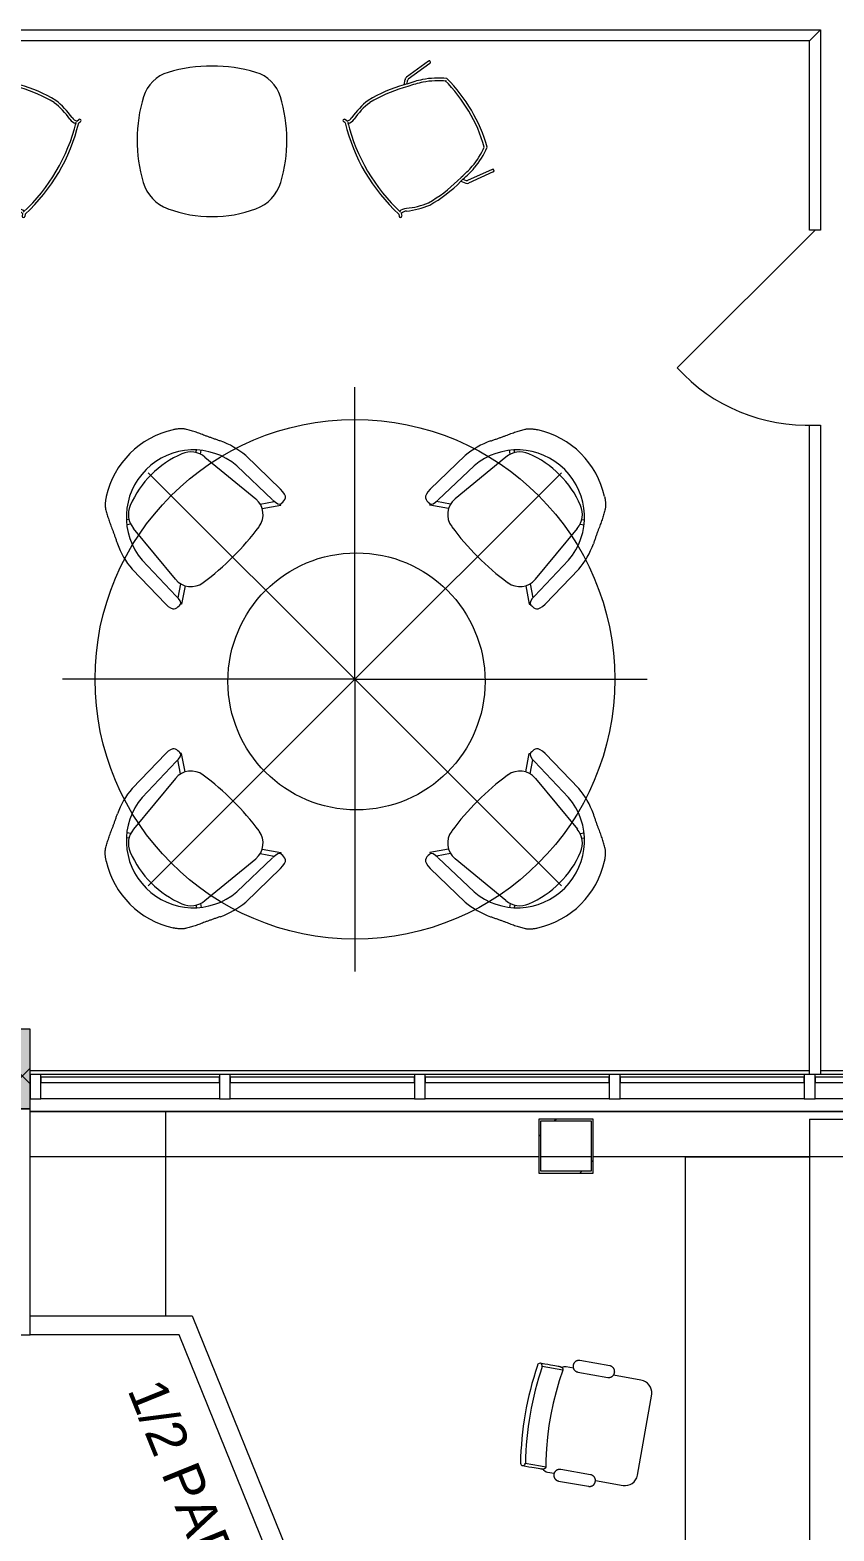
# Model space of a CAD drawing. Header units: inches. Extents: x -430 to 361, y -510 to 778.
# Drawn here: x 41.5 to 190, y 500.8 to 778.2 of the extents above; entities that cross this region are included whole.
import ezdxf

# ---------------------------------------------------------------- set-up
doc = ezdxf.new("R2010")
doc.units = ezdxf.units.IN
doc.header["$MEASUREMENT"] = 0
doc.layers.get('0').update_dxf_attribs({"color": 8})
for name, color, linetype, lineweight in [('A-DETL', 8, 'Continuous', 9), ('A-DETL-GENF', 8, 'Continuous', 9), ('A-FLOR-HRAL', 8, 'Continuous', 9), ('A-GLAZ-CURT', 8, 'Continuous', 9), ('A-GLAZ-CWMG', 8, 'Continuous', 9), ('A-WALL', 8, 'Continuous', 13), ('A-WALL-PATT', 8, 'Continuous', 13), ('G-ANNO-TEXT', 8, 'Continuous', 9), ('I-FURN', 8, 'Continuous', 13), ('I-WALL', 8, 'Continuous', 9), ('Q-CASE', 8, 'Continuous', 9), ('S-COLS', 8, 'Continuous', 9)]:
    doc.layers.add(name, color=color, linetype=linetype, lineweight=lineweight)
doc.styles.add('Arial', font='arial.ttf', dxfattribs={"height": 7.125})

# ---------------------------------------------------------------- blocks, each defined once
blk = doc.blocks.new('System Panel - Glazed-1559433-Test Fit - First Floor Plan')
at = {"layer": 'A-GLAZ-CURT'}
for p, q in [((16.5, 1.75), (-16.5, 1.75)), ((-16.5, 1.75), (-16.5, 0.75)), ((-16.5, 0.75), (16.5, 0.75)), ((16.5, 0.75), (16.5, 1.75))]:
    blk.add_line(p, q, dxfattribs=at)
blk = doc.blocks.new('System Panel - Glazed-1559434-Test Fit - First Floor Plan')
at = {"layer": 'A-GLAZ-CURT'}
for p, q in [((17, 1.75), (-17, 1.75)), ((-17, 1.75), (-17, 0.75)), ((-17, 0.75), (17, 0.75)), ((17, 0.75), (17, 1.75))]:
    blk.add_line(p, q, dxfattribs=at)
blk = doc.blocks.new('Rectangular Mullion - 2_ x 4_5_ rectangular-866088-Test Fit - First Floor Plan')
at = {"layer": 'A-GLAZ-CWMG'}
for p, q in [((76.51, 585.21), (43.51, 585.21)), ((76.51, 580.71), (43.51, 580.71))]:
    blk.add_line(p, q, dxfattribs=at)
blk = doc.blocks.new('Rectangular Mullion - 2_ x 4_5_ rectangular-866089-Test Fit - First Floor Plan')
at = {"layer": 'A-GLAZ-CWMG'}
for p, q in [((112.51, 585.21), (78.51, 585.21)), ((112.51, 580.71), (78.51, 580.71))]:
    blk.add_line(p, q, dxfattribs=at)
blk = doc.blocks.new('Rectangular Mullion - 2_ x 4_5_ rectangular-V14-Test Fit - First Floor Plan')
at = {"layer": 'A-GLAZ-CWMG'}
for p, q in [((220.51, 585.21), (187.51, 585.21)), ((220.51, 580.71), (186.51, 580.71))]:
    blk.add_line(p, q, dxfattribs=at)
blk = doc.blocks.new('Rectangular Mullion - 2_ x 4_5_ rectangular-1559436-Test Fit - First Floor Plan')
at = {"layer": 'A-GLAZ-CWMG'}
for p, q in [((0, 2.25), (-2, 2.25)), ((-2, 2.25), (-2, -2.25)), ((0, -2.25), (0, 2.25)), ((-2, -2.25), (0, -2.25))]:
    blk.add_line(p, q, dxfattribs=at)
blk = doc.blocks.new('HSS-Hollow Structural Section-Column - HSS10X10X3_8-913546-Test Fit - First Floor Plan')
at = {"layer": 'S-COLS'}
h = blk.add_hatch(dxfattribs=at)
h.set_pattern_fill('FP_22', color=256, style=0, pattern_type=2)
h.set_pattern_definition([(135, (571.956, -140.513), (-9.5035, -9.5035), []), (135, (557.556, -140.513), (-9.5035, -9.5035), [])])
h.paths.add_polyline_path([(5, 5), (-5, 5), (-5, -5), (5, -5), (5, -4.72)], flags=0)
h.paths.add_polyline_path([(4.65, 4.65), (4.65, -4.65), (-4.65, -4.65), (-4.65, 4.65), (2, 4.65)], flags=0)
for p, q in [((5, 5), (-5, 5)), ((-5, 5), (-5, -5)), ((-4.65, -4.65), (-4.65, 4.65)), ((-4.65, 4.65), (4.65, 4.65)), ((4.65, 4.65), (4.65, -4.65)), ((5, -5), (5, 5)), ((-5, -5), (5, -5)), ((4.65, -4.65), (-4.65, -4.65))]:
    blk.add_line(p, q, dxfattribs=at)
blk = doc.blocks.new('Rectangular Mullion - 2_ x 4_5_ rectangular-1559432-Test Fit - First Floor Plan')
at = {"layer": 'A-GLAZ-CWMG'}
for p, q in [((-1, 2.25), (1, 2.25)), ((-1, -2.25), (-1, 2.25)), ((1, 2.25), (1, -2.25)), ((1, -2.25), (-1, -2.25))]:
    blk.add_line(p, q, dxfattribs=at)
blk = doc.blocks.new('Hecht_PAD_AA-Arch_detached_rvt-1-Test Fit - First Floor Plan')
at = {"layer": 'A-WALL-PATT'}
h = blk.add_hatch(dxfattribs=at)
h.set_pattern_fill('FP_4', color=256, style=0, pattern_type=2)
h.set_pattern_definition([(45, (0, 0), (-8.01223, 8.01223), []), (135, (0, 0), (-8.01223, -8.01223), [])])
h.paths.add_polyline_path([(-138.49, 579.46), (-134.86, 579.46), (-134.86, 589.96), (37.89, 589.96), (37.89, 579.46), (41.51, 579.46), (41.51, 593.58), (-138.49, 593.58), (-138.49, 585.46)], flags=0)
h = blk.add_hatch(dxfattribs=at)
h.set_pattern_fill('FP_3', color=256, style=0, pattern_type=2)
h.set_pattern_definition([(0, (0, 0), (30.72, 7.68), [1.267, -21.773, 1.267, -21.773, -122.88]), (0, (0, 0), (30.72, 7.68), [-46.08, 1.267, -44.813, 1.267, -21.773, -53.76]), (0, (0, 0), (30.72, 7.68), [-115.2, 1.267, -14.093, 1.267, -37.133]), (120, (11.52, 3.84), (-22.01108, 22.7643), [1.267, -21.773, 1.267, -21.773, -122.88]), (120, (11.52, 3.84), (-22.01108, 22.7643), [-46.08, 1.267, -44.813, 1.267, -21.773, -53.76]), (120, (11.52, 3.84), (-22.01108, 22.7643), [-115.2, 1.267, -14.093, 1.267, -37.133]), (240, (15.36, 19.2), (-8.70892, -30.4443), [1.267, -21.773, 1.267, -21.773, -122.88]), (240, (15.36, 19.2), (-8.70892, -30.4443), [-46.08, 1.267, -44.813, 1.267, -21.773, -53.76]), (240, (15.36, 19.2), (-8.70892, -30.4443), [-115.2, 1.267, -14.093, 1.267, -37.133])])
h.paths.add_polyline_path([(37.89, 578.83), (41.51, 578.83), (41.51, 579.46), (-138.49, 579.46), (-138.49, 578.83), (36.64, 578.83)], flags=0)
at = {"layer": 'A-WALL'}
for p, q in [((41.51, 585.96), (185.51, 585.96)), ((41.51, 585.21), (41.51, 585.96)), ((187.51, 585.96), (317.89, 585.96)), ((41.51, 578.33), (41.51, 580.71)), ((66.61, 578.33), (41.51, 578.33)), ((41.51, 578.33), (66.61, 578.33)), ((317.89, 578.33), (66.61, 578.33)), ((66.61, 578.33), (317.89, 578.33)), ((66.61, 569.96), (41.51, 569.96)), ((135.51, 569.96), (66.61, 569.96)), ((145.16, 569.96), (135.86, 569.96)), ((306.51, 569.96), (145.51, 569.96))]:
    blk.add_line(p, q, dxfattribs=at)
for name, p, rotation in [('Rectangular Mullion - 2_ x 4_5_ rectangular-1559436-Test Fit - First Floor Plan', (41.51, 582.96), 180), ('HSS-Hollow Structural Section-Column - HSS10X10X3_8-913546-Test Fit - First Floor Plan', (140.51, 571.96), 270.0000000000001)]:
    blk.add_blockref(name, p, dxfattribs=dict(rotation=rotation))
for name, p in [('Rectangular Mullion - 2_ x 4_5_ rectangular-866088-Test Fit - First Floor Plan', (0, 0)), ('System Panel - Glazed-1559433-Test Fit - First Floor Plan', (60.01, 582.96)), ('Rectangular Mullion - 2_ x 4_5_ rectangular-866089-Test Fit - First Floor Plan', (0, 0)), ('System Panel - Glazed-1559434-Test Fit - First Floor Plan', (95.51, 582.96)), ('Rectangular Mullion - 2_ x 4_5_ rectangular-866089-Test Fit - First Floor Plan', (36, 0)), ('System Panel - Glazed-1559434-Test Fit - First Floor Plan', (131.51, 582.96)), ('Rectangular Mullion - 2_ x 4_5_ rectangular-866089-Test Fit - First Floor Plan', (72, 0)), ('System Panel - Glazed-1559434-Test Fit - First Floor Plan', (167.51, 582.96)), ('Rectangular Mullion - 2_ x 4_5_ rectangular-V14-Test Fit - First Floor Plan', (0, 0)), ('System Panel - Glazed-1559434-Test Fit - First Floor Plan', (203.51, 582.96))]:
    blk.add_blockref(name, p)
at = {"extrusion": (0, 0, -1), "rotation": 180}
for p in [(-77.51, 582.96), (-113.51, 582.96), (-149.51, 582.96), (-185.51, 582.96)]:
    blk.add_blockref('Rectangular Mullion - 2_ x 4_5_ rectangular-1559432-Test Fit - First Floor Plan', p, dxfattribs=at)
blk = doc.blocks.new('Seating - Desk - Task - Steelcase - Think - EX-C1-2109714-Test Fit - First Floor Plan')
at = {"layer": 'I-FURN'}
for p, q in [((-8.93, 8.24), (-8.93, 5.4)), ((9.24, 4.39), (9.24, 8.25)), ((-9.83, 3.91), (-9.83, 2.66)), ((-8.93, 5.38), (-8.93, 4.37)), ((9.91, 2.54), (9.91, 3.91)), ((-11.1, 1.6), (-11.1, -4.01)), ((-8.94, -4.01), (-8.94, 1.6)), ((9.34, 1.6), (9.34, -4.01)), ((11.51, -4.01), (11.51, 1.6)), ((-9.83, -5.07), (-9.83, -10.25)), ((9.91, -10.14), (9.91, -4.96)), ((-7.53, -12.55), (7.72, -12.55))]:
    blk.add_line(p, q, dxfattribs=at)
at = {"layer": 'I-FURN', "flags": 128}
for points in [[(-9.44, 8.69), (-9.44, 8.06), (-9.44, 7.48), (-9.44, 6.95), (-9.44, 6.49), (-9.44, 6.08), (-9.44, 5.73), (-9.44, 5.44), (-9.44, 5.21), (-9.44, 5.04), (-9.44, 4.93), (-9.44, 4.88), (-9.44, 4.88)], [(9.75, 4.9), (9.75, 4.93), (9.75, 5.02), (9.75, 5.17), (9.75, 5.38), (9.75, 5.65), (9.75, 5.98), (9.75, 6.37), (9.75, 6.82), (9.75, 7.33), (9.75, 7.89), (9.75, 8.51), (9.75, 8.71)], [(-9.44, 4.88), (-9.44, 4.91), (-9.44, 5), (-9.44, 5.08)], [(-8.93, 4.37), (-8.95, 4.37), (-8.97, 4.37), (-8.99, 4.38), (-9.01, 4.38), (-9.03, 4.38), (-9.05, 4.39), (-9.07, 4.39), (-9.09, 4.4), (-9.11, 4.4), (-9.13, 4.41), (-9.15, 4.42), (-9.16, 4.43), (-9.18, 4.44), (-9.2, 4.45), (-9.22, 4.46), (-9.23, 4.47), (-9.25, 4.48), (-9.26, 4.5), (-9.28, 4.51), (-9.29, 4.53), (-9.31, 4.54), (-9.32, 4.56), (-9.33, 4.57), (-9.35, 4.59), (-9.36, 4.6), (-9.37, 4.62), (-9.38, 4.64), (-9.39, 4.66), (-9.4, 4.68), (-9.4, 4.69), (-9.41, 4.71), (-9.42, 4.73), (-9.42, 4.75), (-9.43, 4.77), (-9.43, 4.79), (-9.43, 4.81), (-9.44, 4.83), (-9.44, 4.85), (-9.44, 4.87), (-9.44, 4.88)], [(9.24, 4.39), (7.14, 4.71), (5.03, 4.94), (2.91, 5.09), (0.79, 5.16), (-1.33, 5.14), (-3.45, 5.04), (-5.57, 4.85), (-7.68, 4.58), (-8.93, 4.37)], [(9.75, 4.9), (9.75, 4.88), (9.75, 4.86), (9.74, 4.84), (9.74, 4.82), (9.74, 4.8), (9.73, 4.78), (9.73, 4.76), (9.72, 4.74), (9.72, 4.72), (9.71, 4.7), (9.7, 4.68), (9.69, 4.66), (9.68, 4.64), (9.67, 4.63), (9.66, 4.61), (9.65, 4.59), (9.63, 4.58), (9.62, 4.56), (9.61, 4.55), (9.59, 4.53), (9.58, 4.52), (9.56, 4.5), (9.55, 4.49), (9.53, 4.48), (9.51, 4.47), (9.5, 4.46), (9.48, 4.45), (9.46, 4.44), (9.44, 4.43), (9.42, 4.42), (9.41, 4.42), (9.39, 4.41), (9.37, 4.4), (9.35, 4.4), (9.33, 4.4), (9.31, 4.39), (9.29, 4.39), (9.27, 4.39), (9.25, 4.39), (9.24, 4.39)], [(9.75, 5.1), (9.75, 4.97), (9.75, 4.91), (9.75, 4.9)], [(-8.94, 1.6), (-8.94, 1.64), (-8.94, 1.68), (-8.94, 1.73), (-8.95, 1.77), (-8.96, 1.81), (-8.97, 1.86), (-8.98, 1.9), (-8.99, 1.94), (-9.01, 1.98), (-9.02, 2.02), (-9.04, 2.06), (-9.06, 2.1), (-9.08, 2.14), (-9.1, 2.17), (-9.12, 2.21), (-9.15, 2.24), (-9.18, 2.28), (-9.2, 2.31), (-9.23, 2.34), (-9.26, 2.37), (-9.3, 2.4), (-9.33, 2.43), (-9.36, 2.46), (-9.4, 2.48), (-9.43, 2.51), (-9.47, 2.53), (-9.51, 2.55), (-9.55, 2.57), (-9.59, 2.59), (-9.63, 2.61), (-9.67, 2.62), (-9.71, 2.64), (-9.75, 2.65), (-9.79, 2.66), (-9.83, 2.66), (-9.88, 2.67), (-9.92, 2.68), (-9.96, 2.68), (-10.01, 2.68), (-10.05, 2.68), (-10.09, 2.68), (-10.14, 2.67), (-10.18, 2.67), (-10.22, 2.66), (-10.26, 2.65), (-10.31, 2.64), (-10.35, 2.63), (-10.39, 2.62), (-10.43, 2.6), (-10.47, 2.58), (-10.51, 2.56), (-10.55, 2.54), (-10.58, 2.52), (-10.62, 2.5), (-10.65, 2.47), (-10.69, 2.45), (-10.72, 2.42), (-10.75, 2.39), (-10.79, 2.36), (-10.82, 2.33), (-10.84, 2.3), (-10.87, 2.26), (-10.9, 2.23), (-10.92, 2.19), (-10.95, 2.16), (-10.97, 2.12), (-10.99, 2.08), (-11.01, 2.04), (-11.02, 2), (-11.04, 1.96), (-11.05, 1.92), (-11.06, 1.88), (-11.07, 1.84), (-11.08, 1.79), (-11.09, 1.75), (-11.09, 1.71), (-11.1, 1.66), (-11.1, 1.62), (-11.1, 1.6)], [(11.51, 1.6), (11.51, 1.64), (11.51, 1.69), (11.5, 1.73), (11.5, 1.77), (11.49, 1.81), (11.48, 1.86), (11.47, 1.9), (11.46, 1.94), (11.44, 1.98), (11.43, 2.02), (11.41, 2.06), (11.39, 2.1), (11.37, 2.14), (11.35, 2.17), (11.32, 2.21), (11.3, 2.25), (11.27, 2.28), (11.24, 2.31), (11.21, 2.35), (11.18, 2.38), (11.15, 2.41), (11.12, 2.43), (11.08, 2.46), (11.05, 2.49), (11.01, 2.51), (10.98, 2.53), (10.94, 2.55), (10.9, 2.57), (10.86, 2.59), (10.82, 2.61), (10.78, 2.62), (10.74, 2.64), (10.7, 2.65), (10.65, 2.66), (10.61, 2.67), (10.57, 2.67), (10.53, 2.68), (10.48, 2.68), (10.44, 2.68), (10.4, 2.68), (10.35, 2.68), (10.31, 2.68), (10.27, 2.67), (10.22, 2.66), (10.18, 2.65), (10.14, 2.64), (10.1, 2.63), (10.06, 2.62), (10.02, 2.6), (9.98, 2.58), (9.94, 2.57), (9.9, 2.54), (9.86, 2.52), (9.83, 2.5), (9.79, 2.47), (9.76, 2.45), (9.72, 2.42), (9.69, 2.39), (9.66, 2.36), (9.63, 2.33), (9.6, 2.3), (9.57, 2.26), (9.55, 2.23), (9.52, 2.19), (9.5, 2.16), (9.48, 2.12), (9.46, 2.08), (9.44, 2.04), (9.42, 2), (9.41, 1.96), (9.39, 1.92), (9.38, 1.88), (9.37, 1.84), (9.36, 1.79), (9.35, 1.75), (9.35, 1.71), (9.35, 1.67), (9.34, 1.62), (9.34, 1.6)], [(-11.1, -4.01), (-11.1, -4.05), (-11.1, -4.1), (-11.09, -4.14), (-11.09, -4.18), (-11.08, -4.22), (-11.07, -4.27), (-11.06, -4.31), (-11.05, -4.35), (-11.03, -4.39), (-11.01, -4.43), (-11, -4.47), (-10.98, -4.51), (-10.96, -4.55), (-10.93, -4.58), (-10.91, -4.62), (-10.89, -4.66), (-10.86, -4.69), (-10.83, -4.72), (-10.8, -4.76), (-10.77, -4.79), (-10.74, -4.82), (-10.71, -4.84), (-10.67, -4.87), (-10.64, -4.9), (-10.6, -4.92), (-10.57, -4.94), (-10.53, -4.96), (-10.49, -4.98), (-10.45, -5), (-10.41, -5.02), (-10.37, -5.03), (-10.33, -5.05), (-10.29, -5.06), (-10.24, -5.07), (-10.2, -5.08), (-10.16, -5.08), (-10.12, -5.09), (-10.07, -5.09), (-10.03, -5.09), (-9.99, -5.09), (-9.94, -5.09), (-9.9, -5.09), (-9.86, -5.08), (-9.81, -5.07), (-9.77, -5.06), (-9.73, -5.05), (-9.69, -5.04), (-9.65, -5.03), (-9.61, -5.01), (-9.57, -4.99), (-9.53, -4.98), (-9.49, -4.95), (-9.45, -4.93), (-9.42, -4.91), (-9.38, -4.88), (-9.35, -4.86), (-9.31, -4.83), (-9.28, -4.8), (-9.25, -4.77), (-9.22, -4.74), (-9.19, -4.71), (-9.16, -4.67), (-9.14, -4.64), (-9.11, -4.6), (-9.09, -4.57), (-9.07, -4.53), (-9.05, -4.49), (-9.03, -4.45), (-9.01, -4.41), (-9, -4.37), (-8.98, -4.33), (-8.97, -4.29), (-8.96, -4.25), (-8.95, -4.21), (-8.95, -4.16), (-8.94, -4.12), (-8.94, -4.08), (-8.94, -4.03), (-8.94, -4.01)], [(9.34, -4.01), (9.34, -4.05), (9.35, -4.1), (9.35, -4.14), (9.36, -4.18), (9.37, -4.23), (9.37, -4.27), (9.39, -4.31), (9.4, -4.35), (9.41, -4.39), (9.43, -4.43), (9.45, -4.47), (9.47, -4.51), (9.49, -4.55), (9.51, -4.59), (9.53, -4.62), (9.56, -4.66), (9.58, -4.69), (9.61, -4.72), (9.64, -4.76), (9.67, -4.79), (9.7, -4.82), (9.74, -4.85), (9.77, -4.87), (9.81, -4.9), (9.84, -4.92), (9.88, -4.94), (9.92, -4.97), (9.96, -4.99), (9.99, -5), (10.03, -5.02), (10.08, -5.04), (10.12, -5.05), (10.16, -5.06), (10.2, -5.07), (10.24, -5.08), (10.29, -5.08), (10.33, -5.09), (10.37, -5.09), (10.42, -5.09), (10.46, -5.09), (10.5, -5.09), (10.55, -5.09), (10.59, -5.08), (10.63, -5.07), (10.67, -5.07), (10.72, -5.05), (10.76, -5.04), (10.8, -5.03), (10.84, -5.01), (10.88, -5), (10.92, -4.98), (10.96, -4.96), (10.99, -4.93), (11.03, -4.91), (11.07, -4.89), (11.1, -4.86), (11.13, -4.83), (11.17, -4.8), (11.2, -4.77), (11.23, -4.74), (11.26, -4.71), (11.28, -4.68), (11.31, -4.64), (11.33, -4.61), (11.36, -4.57), (11.38, -4.53), (11.4, -4.49), (11.42, -4.45), (11.43, -4.41), (11.45, -4.37), (11.46, -4.33), (11.47, -4.29), (11.49, -4.25), (11.49, -4.21), (11.5, -4.16), (11.51, -4.12), (11.51, -4.08), (11.51, -4.03), (11.51, -4.01)]]:
    blk.add_lwpolyline(points, dxfattribs=at)
at = {"layer": 'I-FURN'}
for centre, radius, start, end in [((-8.51, 3.91), 1.32, 132.1873, 180), ((8.59, 3.91), 1.32, 360, 35.7227), ((-7.53, -10.25), 2.3, 180, 270), ((7.49, -10.14), 2.42, 275.3193, 360)]:
    blk.add_arc(centre, radius, start, end, dxfattribs=at)
for centre, major_axis, ratio, start_param, end_param in [((-8.93, 8.69), (0.507, 0), 0.899459, 1.913366, 4.712389), ((0.2, -38.81), (54.09, 0), 0.899459, 1.402966, 1.74368), ((0.2, -38.81), (53.09, 0), 0.899459, 1.399774, 1.74371), ((9.24, 8.71), (-0.507, 0), 0.899459, 1.570796, 4.712389), ((-8.93, 5.08), (0.507, 0), 0.99468, 2.996027, 3.185649), ((9.24, 5.1), (0.507, 0), 0.99468, 6.021386, 6.283185)]:
    blk.add_ellipse(centre, major_axis=major_axis, ratio=ratio, start_param=start_param, end_param=end_param, dxfattribs=at)
blk = doc.blocks.new('Steelcase Coalesse - Emu Lyze - Table - Medium-2486027-Test Fit - First Floor Plan')
at = {"layer": 'I-FURN'}
for centre, radius, start, end in [((0, -28.67), 28.67, 73.598, 106.402), ((-6.2, -7.62), 6.73, 106.402, 163.1402), ((6.2, -7.62), 6.73, 16.8598, 73.598), ((13.82, -13.69), 27.65, 163.1402, 196.4081), ((-13.82, -13.69), 27.65, 343.5919, 16.8598), ((-5.55, -19.39), 7.45, 196.4081, 249.8124), ((5.55, -19.39), 7.45, 290.1876, 343.5919), ((0, -4.29), 23.54, 249.8124, 290.1876)]:
    blk.add_arc(centre, radius, start, end, dxfattribs=at)
blk = doc.blocks.new('Railing - Railing-2618408-Test Fit - First Floor Plan')
at = {"layer": 'A-FLOR-HRAL'}
for p, q in [((185.51, 705.21), (187.51, 705.21)), ((185.51, 585.21), (185.51, 705.21)), ((187.51, 705.21), (187.51, 585.21)), ((187.51, 585.21), (186.51, 585.21))]:
    blk.add_line(p, q, dxfattribs=at)
blk = doc.blocks.new('Railing - Railing-2618490-Test Fit - First Floor Plan')
at = {"layer": 'A-FLOR-HRAL'}
for p, q in [((-320.49, 778.21), (187.51, 778.21)), ((185.51, 776.21), (187.51, 778.21)), ((187.51, 778.21), (187.51, 741.21)), ((185.51, 776.21), (-318.49, 776.21)), ((185.51, 741.21), (185.51, 776.21)), ((187.51, 741.21), (185.51, 741.21))]:
    blk.add_line(p, q, dxfattribs=at)
blk = doc.blocks.new('Steelcase Coalesse - Emu Lyze - Lounge Chair - Lounge Chair-2489004-Test Fit - First Floor Plan')
at = {"layer": 'I-FURN'}
for p, q in [((-14.84, 2.21), (-15, 11.18)), ((-12.97, 13.26), (-13.11, 13.11)), ((-10.08, 11.31), (-12.97, 13.26)), ((-10.41, 10.45), (-12.6, 11.93)), ((-12.36, 2.37), (-12.59, 11.51)), ((10.08, 11.31), (12.97, 13.26)), ((10.41, 10.45), (12.6, 11.93)), ((12.59, 11.51), (12.36, 2.37)), ((12.97, 13.26), (13.11, 13.11)), ((13.11, 13.11), (13.28, 13.11)), ((15, 11.18), (14.84, 2.21)), ((-10.5, 9.18), (-9.33, -2.93)), ((9.33, -2.93), (10.5, 9.18)), ((-9.13, -3.83), (-9.74, -4.27)), ((-8.75, -4.67), (-9.15, -4.96)), ((8.74, -4.68), (9.15, -4.93)), ((9.13, -3.84), (9.74, -4.28))]:
    blk.add_line(p, q, dxfattribs=at)
for centre, radius, start, end in [((-13.57, 11.03), 2.11, 88.0943, 116.885), ((-13.42, 11.17), 1.97, 79.4033, 92.3789), ((-6.77, 9.54), 3.75, 98.299, 185.5391), ((0, -36.85), 50.63, 81.701, 98.299), ((6.77, 9.54), 3.75, 354.4609, 81.701), ((-5.25, -2.53), 4.1, 185.5391, 248.4592), ((5.25, -2.53), 4.1, 291.5408, 354.4609), ((0, 10.76), 18.39, 248.4592, 291.5408), ((0, 3.12), 16.3, 237.6082, 302.3918)]:
    blk.add_arc(centre, radius, start, end, dxfattribs=at)
for centre, major_axis, ratio, start_param, end_param in [((-14.43, 11.15), (0, 1.78), 0.325568, 0.163588, 1.554784), ((-13.1, 11.53), (0, 1.58), 0.325568, 4.698886, 6.258471), ((13.1, 11.53), (0, 1.58), 0.325568, 6.253135, 7.822008), ((13.58, -5.26), (0, 18.4), 0.325568, 6.126206, 6.333228), ((14.43, 11.15), (0, 1.78), 0.325568, 4.728401, 6.126206), ((0.04, 3.39), (14.93, 0), 0.99863, 3.221068, 3.586455), ((0, 3.39), (12.4, 0), 0.997451, 3.2237, 6.201078), ((-0.04, 3.39), (14.93, 0), 0.99863, 5.838323, 6.20371)]:
    blk.add_ellipse(centre, major_axis=major_axis, ratio=ratio, start_param=start_param, end_param=end_param, dxfattribs=at)
for points in [[(-12.14, -5.74), (-12.21, -5.58), (-12.36, -5.24), (-12.61, -4.71), (-12.88, -4.16), (-13.16, -3.59), (-13.34, -3.21), (-13.44, -3.02)], [(13.44, -3.02), (13.34, -3.21), (13.16, -3.59), (12.88, -4.16), (12.61, -4.71), (12.36, -5.24), (12.21, -5.58), (12.14, -5.74)], [(-10.43, -9.1), (-10.58, -8.85), (-10.88, -8.33), (-11.32, -7.51), (-11.74, -6.65), (-12.01, -6.05), (-12.14, -5.74)], [(12.14, -5.74), (12.01, -6.05), (11.74, -6.65), (11.32, -7.51), (10.88, -8.33), (10.58, -8.85), (10.43, -9.1)]]:
    blk.add_open_spline(points, degree=3, dxfattribs=at)
for points, knots in [([(-8.73, -10.64), (-8.91, -10.54), (-9.16, -10.36), (-9.45, -10.14), (-9.6, -10.01), (-9.7, -9.93), (-9.77, -9.87), (-9.84, -9.8), (-9.93, -9.71), (-10.03, -9.61), (-10.13, -9.51), (-10.21, -9.4), (-10.32, -9.27), (-10.39, -9.17), (-10.43, -9.1)], [0, 0, 0, 0, 0.25, 0.375, 0.4375, 0.5, 0.53125, 0.5625, 0.625, 0.6875, 0.75, 0.8125, 0.875, 1, 1, 1, 1]), ([(10.43, -9.1), (10.39, -9.17), (10.32, -9.27), (10.21, -9.4), (10.13, -9.51), (10.03, -9.61), (9.93, -9.71), (9.82, -9.82), (9.71, -9.92), (9.6, -10.01), (9.45, -10.14), (9.16, -10.36), (8.91, -10.54), (8.73, -10.64)], [0, 0, 0, 0, 0.125, 0.1875, 0.25, 0.3125, 0.375, 0.4375, 0.5, 0.5625, 0.625, 0.75, 1, 1, 1, 1])]:
    blk.add_open_spline(points, degree=3, knots=knots, dxfattribs=at)
blk = doc.blocks.new('Steelcase Coalesse - Emu Lyze - Lounge Chair - Lounge Chair-2487484-Test Fit - First Floor Plan')
at = {"layer": 'I-FURN'}
for p, q in [((-10.5, -9.18), (-9.33, 2.93)), ((-9.13, 3.83), (-9.74, 4.27)), ((-8.75, 4.67), (-9.15, 4.96)), ((8.74, 4.68), (9.15, 4.93)), ((9.13, 3.84), (9.74, 4.28)), ((9.33, 2.93), (10.5, -9.18)), ((-14.84, -2.21), (-15, -11.18)), ((-12.36, -2.37), (-12.59, -11.51)), ((12.59, -11.51), (12.36, -2.37)), ((15, -11.18), (14.84, -2.21)), ((-10.41, -10.45), (-12.6, -11.93)), ((10.41, -10.45), (12.6, -11.93)), ((-12.97, -13.26), (-13.11, -13.11)), ((-10.08, -11.31), (-12.97, -13.26)), ((10.08, -11.31), (12.97, -13.26)), ((12.97, -13.26), (13.11, -13.11)), ((13.11, -13.11), (13.28, -13.11))]:
    blk.add_line(p, q, dxfattribs=at)
for centre, radius, start, end in [((0, -3.12), 16.3, 57.6082, 122.3918), ((-5.25, 2.53), 4.1, 111.5408, 174.4609), ((0, -10.76), 18.39, 68.4592, 111.5408), ((5.25, 2.53), 4.1, 5.5391, 68.4592), ((-6.77, -9.54), 3.75, 174.4609, 261.701), ((6.77, -9.54), 3.75, 278.299, 5.5391), ((-13.57, -11.03), 2.11, 243.115, 271.9057), ((-13.42, -11.17), 1.97, 267.6211, 280.5967), ((0, 36.85), 50.63, 261.701, 278.299)]:
    blk.add_arc(centre, radius, start, end, dxfattribs=at)
for centre, major_axis, ratio, start_param, end_param in [((0, -3.39), (12.4, 0), 0.997451, 0.082108, 3.059485), ((0.04, -3.39), (14.93, 0), 0.99863, 2.696731, 3.062117), ((-0.04, -3.39), (14.93, 0), 0.99863, 0.079475, 0.444862), ((-14.43, -11.15), (0, 1.78), 0.325568, 1.586809, 2.978005), ((-13.1, -11.53), (0, 1.58), 0.325568, 3.166307, 4.725892), ((13.1, -11.53), (0, 1.58), 0.325568, 1.60277, 3.171642), ((13.58, 5.26), (0, 18.4), 0.325568, 3.09155, 3.298572), ((14.43, -11.15), (0, 1.78), 0.325568, 3.298572, 4.696377)]:
    blk.add_ellipse(centre, major_axis=major_axis, ratio=ratio, start_param=start_param, end_param=end_param, dxfattribs=at)
for points in [[(-10.43, 9.1), (-10.58, 8.85), (-10.88, 8.33), (-11.32, 7.51), (-11.74, 6.65), (-12.01, 6.05), (-12.14, 5.74)], [(12.14, 5.74), (12.01, 6.05), (11.74, 6.65), (11.32, 7.51), (10.88, 8.33), (10.58, 8.85), (10.43, 9.1)], [(-12.14, 5.74), (-12.21, 5.58), (-12.36, 5.24), (-12.61, 4.71), (-12.88, 4.16), (-13.16, 3.59), (-13.34, 3.21), (-13.44, 3.02)], [(13.44, 3.02), (13.34, 3.21), (13.16, 3.59), (12.88, 4.16), (12.61, 4.71), (12.36, 5.24), (12.21, 5.58), (12.14, 5.74)]]:
    blk.add_open_spline(points, degree=3, dxfattribs=at)
for points, knots in [([(-8.73, 10.64), (-8.91, 10.54), (-9.16, 10.36), (-9.45, 10.14), (-9.6, 10.01), (-9.7, 9.93), (-9.77, 9.87), (-9.84, 9.8), (-9.93, 9.71), (-10.03, 9.61), (-10.13, 9.51), (-10.21, 9.4), (-10.32, 9.27), (-10.39, 9.17), (-10.43, 9.1)], [0, 0, 0, 0, 0.25, 0.375, 0.4375, 0.5, 0.53125, 0.5625, 0.625, 0.6875, 0.75, 0.8125, 0.875, 1, 1, 1, 1]), ([(10.43, 9.1), (10.39, 9.17), (10.32, 9.27), (10.21, 9.4), (10.13, 9.51), (10.03, 9.61), (9.93, 9.71), (9.82, 9.82), (9.71, 9.92), (9.6, 10.01), (9.45, 10.14), (9.16, 10.36), (8.91, 10.54), (8.73, 10.64)], [0, 0, 0, 0, 0.125, 0.1875, 0.25, 0.3125, 0.375, 0.4375, 0.5, 0.5625, 0.625, 0.75, 1, 1, 1, 1])]:
    blk.add_open_spline(points, degree=3, knots=knots, dxfattribs=at)
blk = doc.blocks.new('Steelcase Coalesse - Emu Heaven - Table - Glass Top - 51Dia-2619009-Test Fit - First Floor Plan')
at = {"layer": 'I-FURN'}
blk.add_circle((23.8, 15.68), 23.75, dxfattribs=at)
blk = doc.blocks.new('Steelcase Coalesse - Emu Heaven - Seating - Chair - Chair-2492027-Test Fit - First Floor Plan')
at = {"layer": 'I-FURN'}
for p, q in [((2.28, 15.9), (2.81, 10.9)), ((2.78, 15.95), (3.3, 11)), ((25.49, 15.95), (24.97, 11)), ((25.98, 15.9), (25.46, 10.9)), ((3.8, 9.85), (3.05, 10.46)), ((3.93, 10.37), (3.42, 10.79)), ((3.93, 10.37), (3.8, 9.85)), ((4.41, 10.25), (4.19, 9.39)), ((23.85, 10.27), (24.07, 9.39)), ((24.34, 10.37), (24.85, 10.79)), ((24.34, 10.37), (24.47, 9.85)), ((24.47, 9.85), (25.22, 10.46)), ((4.24, -2.65), (3.79, -2.83)), ((24.03, -2.65), (24.48, -2.83)), ((4.36, -3.12), (3.97, -3.28)), ((23.91, -3.12), (24.29, -3.28))]:
    blk.add_line(p, q, dxfattribs=at)
for centre, radius, start, end in [((19.19, 8.07), 15.42, 143.6082, 160.3918), ((19.19, 8.07), 14.92, 144.2852, 160.3918), ((14.13, -10.84), 29.01, 75.3096, 104.6904), ((14.13, -10.84), 28.51, 75.3096, 104.3334), ((9.08, 8.07), 14.92, 19.6082, 36.3918), ((9.08, 8.07), 15.42, 19.6082, 36.3918), ((2.53, 15.93), 0.25, 6, 186), ((25.74, 15.93), 0.25, 354, 174), ((19.89, 7.82), 16.16, 160.3918, 170.9163), ((19.89, 7.82), 15.66, 160.3918, 170.9163), ((8.37, 7.82), 15.66, 9.0018, 19.6082), ((8.37, 7.82), 16.16, 9.0837, 19.6082), ((3.47, 10.97), 0.663, 186, 231), ((28.86, 3.12), 25.95, 164.9692, 181.0308), ((3.62, 11.04), 0.324, 186, 231), ((28.86, 3.12), 25.45, 165.748, 180.9733), ((-0.59, 3.12), 25.45, 359.0267, 14.252), ((-0.59, 3.12), 25.95, 358.9692, 15.0308), ((24.64, 11.04), 0.324, 309, 354), ((24.8, 10.97), 0.663, 309, 354), ((16.61, 4.3), 13.79, 186.848, 205.183), ((16.61, 4.3), 13.29, 186.957, 205.183), ((11.65, 4.3), 13.29, 334.817, 353.043), ((11.65, 4.3), 13.79, 334.817, 353.152), ((2.66, -2.26), 1.62, 346.2221, 25.183), ((14.14, 29.25), 33.31, 253.1869, 286.7885), ((2.66, -2.26), 2.12, 346.2221, 25.183), ((25.6, -2.26), 2.12, 154.817, 193.7779), ((25.6, -2.26), 1.62, 154.817, 193.7779), ((3.88, -3.06), 0.242, 112.7886, 292.7886), ((14.14, 29.25), 33.81, 253.1869, 286.7885), ((24.38, -3.06), 0.242, 247.2114, 67.2114)]:
    blk.add_arc(centre, radius, start, end, dxfattribs=at)
blk = doc.blocks.new('Steelcase Coalesse - Emu Heaven - Seating - Chair - Chair-2494772-Test Fit - First Floor Plan')
at = {"layer": 'I-FURN'}
for p, q in [((4.24, 2.65), (3.79, 2.83)), ((4.36, 3.12), (3.97, 3.28)), ((23.91, 3.12), (24.29, 3.28)), ((24.03, 2.65), (24.48, 2.83)), ((2.28, -15.9), (2.81, -10.9)), ((2.78, -15.95), (3.3, -11)), ((3.8, -9.85), (3.05, -10.46)), ((3.93, -10.37), (3.42, -10.79)), ((3.93, -10.37), (3.8, -9.85)), ((4.41, -10.25), (4.19, -9.39)), ((23.85, -10.27), (24.07, -9.39)), ((24.34, -10.37), (24.47, -9.85)), ((24.34, -10.37), (24.85, -10.79)), ((24.47, -9.85), (25.22, -10.46)), ((25.49, -15.95), (24.97, -11)), ((25.98, -15.9), (25.46, -10.9))]:
    blk.add_line(p, q, dxfattribs=at)
for centre, radius, start, end in [((3.88, 3.06), 0.242, 67.2114, 247.2114), ((14.14, -29.25), 33.81, 73.2115, 106.8131), ((14.14, -29.25), 33.31, 73.2115, 106.8131), ((24.38, 3.06), 0.242, 292.7886, 112.7886), ((16.61, -4.3), 13.79, 154.817, 173.152), ((16.61, -4.3), 13.29, 154.817, 173.043), ((2.66, 2.26), 1.62, 334.817, 13.7779), ((2.66, 2.26), 2.12, 334.817, 13.7779), ((25.6, 2.26), 2.12, 166.2221, 205.183), ((11.65, -4.3), 13.29, 6.957, 25.183), ((25.6, 2.26), 1.62, 166.2221, 205.183), ((11.65, -4.3), 13.79, 6.848, 25.183), ((28.86, -3.12), 25.95, 178.9692, 195.0308), ((28.86, -3.12), 25.45, 179.0267, 194.252), ((-0.59, -3.12), 25.45, 345.748, 0.9733), ((-0.59, -3.12), 25.95, 344.9692, 1.0308), ((3.47, -10.97), 0.663, 129, 174), ((3.62, -11.04), 0.324, 129, 174), ((19.89, -7.82), 16.16, 189.0837, 199.6082), ((19.89, -7.82), 15.66, 189.0837, 199.6082), ((8.37, -7.82), 15.66, 340.3918, 350.9982), ((8.37, -7.82), 16.16, 340.3918, 350.9163), ((24.64, -11.04), 0.324, 6, 51), ((24.8, -10.97), 0.663, 6, 51), ((19.19, -8.07), 15.42, 199.6082, 216.3918), ((19.19, -8.07), 14.92, 199.6082, 215.7148), ((9.08, -8.07), 14.92, 323.6082, 340.3918), ((9.08, -8.07), 15.42, 323.6082, 340.3918), ((2.53, -15.93), 0.25, 174, 354), ((25.74, -15.93), 0.25, 186, 6), ((14.13, 10.84), 29.01, 255.3096, 284.6904), ((14.13, 10.84), 28.51, 255.6666, 284.6904)]:
    blk.add_arc(centre, radius, start, end, dxfattribs=at)
blk = doc.blocks.new('Counter Top _No Backsplash_ - Standard Counter Top-2727476-Test Fit - First Floor Plan')
at = {"layer": 'Q-CASE'}
for p, q in [((-47.26, 0), (-47.26, -37.75)), ((-47.26, -37.75), (-22.16, -37.75))]:
    blk.add_line(p, q, dxfattribs=at)

msp = doc.modelspace()

# ---------------------------------------------------------------- hatches: boundary and pattern name
at = {"layer": 'A-DETL-GENF'}
h = msp.add_hatch(color=256, dxfattribs=at)
h.paths.add_polyline_path([(-154.94, -481.67), (77.42, -481.67), (77.42, -466.42), (-38.24, -466.42), (-38.24, -353.92), (-42.58, -353.92), (-38.52, -357.78), (-45.86, -458.79), (-45.86, -353.92), (-257.86, -353.92), (-257.86, -466.42), (-285.99, -466.42), (-285.99, -478.04), (-246.48, -478.04), (-246.48, -473.54), (-282.49, -473.54), (-282.49, -467.54), (-246.48, -467.54), (-246.48, -471.29), (-206.49, -471.29), (-206.49, -481.67), (-191.29, -481.67)], flags=0)
h.paths.add_polyline_path([(-357.99, -478.04), (-357.99, -473.54), (-385.99, -473.54), (-385.99, -324.11), (-390.49, -324.11), (-390.45, -478.04), (-373, -478.04)], flags=0)
h.paths.add_polyline_path([(15.8, -473.54), (-202.86, -473.54), (-202.86, -467.54), (73.8, -467.54), (73.8, -473.54), (26.77, -473.54)], flags=0)
h.paths.add_polyline_path([(-369.08, -467.54), (-357.99, -467.54), (-357.99, -466.42), (-378.86, -466.42), (-378.86, -324.11), (-379.99, -324.11), (-379.99, -467.54), (-370.49, -467.54)], flags=0)
h.paths.add_polyline_path([(-45.86, -462.61), (-45.86, -458.79), (-42.05, -462.61)], flags=0)
h.paths.add_polyline_path([(-379.99, 58.33), (-318.86, 58.33), (-318.86, 162.33), (-294.86, 162.33), (-294.86, 303.58), (-379.99, 303.58), (-379.99, 58.98)], flags=0)
h.paths.add_polyline_path([(-82.26, 130.46), (-36.86, 130.46), (-36.86, 165.71), (-44.49, 173.33), (-44.49, 275.33), (-36.86, 282.96), (-148.11, 282.96), (-148.11, 130.46), (-124.92, 130.46)], flags=0)
h.paths.add_polyline_path([(-73.14, 271.83), (-73.14, 271.83), (-71.93, 271.83)], flags=0)
h.paths.add_polyline_path([(-134.86, 578.33), (-39.24, 578.33), (-39.24, 578.83), (41.51, 578.83), (41.51, 593.58), (-138.49, 593.58), (-138.49, 578.33), (-136.11, 578.33)], flags=0)
h.paths.add_polyline_path([(8.59, 579.46), (-134.86, 579.46), (-134.86, 585.46), (37.89, 585.46), (37.89, 579.46), (26.77, 579.46)], flags=0)

# ---------------------------------------------------------------- linework, layer by layer
at = {"layer": 'A-DETL'}
for p, q in [((186.51, 741.21), (161.06, 715.75)), ((101.52, 658.22), (101.52, 712.22)), ((101.52, 658.22), (63.34, 696.4)), ((101.52, 658.22), (139.71, 696.4)), ((101.52, 658.22), (47.52, 658.22)), ((101.52, 658.22), (63.34, 620.03)), ((101.52, 658.22), (101.52, 604.22)), ((101.52, 658.22), (155.52, 658.22)), ((101.52, 658.22), (139.71, 620.03)), ((41.51, 593.58), (-138.49, 593.58)), ((41.51, 578.83), (41.51, 593.58)), ((-39.24, 578.83), (41.51, 578.83)), ((185.51, 576.96), (185.51, 471.04)), ((185.51, 576.96), (223.51, 576.96)), ((162.51, 569.96), (162.51, 486.56)), ((162.51, 569.96), (185.51, 569.96))]:
    msp.add_line(p, q, dxfattribs=at)
msp.add_circle((101.52, 658.22), 48, dxfattribs=at)
msp.add_arc((185.07, 737.72), 32.54, 222.4551, 272.5449, dxfattribs=at)
at = {"layer": 'I-WALL'}
for p, q in [((41.51, 578.83), (36.64, 578.83)), ((41.51, 537.08), (41.51, 578.83)), ((41.51, 540.58), (71.44, 540.58)), ((71.44, 540.58), (114.33, 434.7)), ((27.08, 537.08), (41.51, 537.08)), ((69.08, 537.08), (41.51, 537.08)), ((111.08, 433.38), (69.08, 537.08))]:
    msp.add_line(p, q, dxfattribs=at)

# ---------------------------------------------------------------- block references
msp.add_blockref('Hecht_PAD_AA-Arch_detached_rvt-1-Test Fit - First Floor Plan', (0, 0))
at = {"layer": 'A-FLOR-HRAL'}
for name in ['Railing - Railing-2618490-Test Fit - First Floor Plan', 'Railing - Railing-2618408-Test Fit - First Floor Plan']:
    msp.add_blockref(name, (0, 0), dxfattribs=at)
at = {"layer": 'I-FURN'}
for name, p, rotation in [('Steelcase Coalesse - Emu Heaven - Seating - Chair - Chair-2492027-Test Fit - First Floor Plan', (35.72, 741.99), 59.61166377423022), ('Steelcase Coalesse - Emu Heaven - Seating - Chair - Chair-2494772-Test Fit - First Floor Plan', (114.52, 741.99), 120.3883362257698), ('Steelcase Coalesse - Emu Lyze - Lounge Chair - Lounge Chair-2487484-Test Fit - First Floor Plan', (69.29, 690.63), 45.0000000000001), ('Steelcase Coalesse - Emu Lyze - Lounge Chair - Lounge Chair-2489004-Test Fit - First Floor Plan', (133.94, 690.63), 134.9999999999999), ('Steelcase Coalesse - Emu Heaven - Table - Glass Top - 51Dia-2619009-Test Fit - First Floor Plan', (128.64, 648.21), 126.887788021173), ('Steelcase Coalesse - Emu Lyze - Lounge Chair - Lounge Chair-2489004-Test Fit - First Floor Plan', (69.29, 625.99), 315.0000000000001), ('Steelcase Coalesse - Emu Lyze - Lounge Chair - Lounge Chair-2487484-Test Fit - First Floor Plan', (133.94, 625.99), 224.9999999999999), ('Seating - Desk - Task - Steelcase - Think - EX-C1-2109714-Test Fit - First Floor Plan', (142.66, 520.72), 79.99999999999986)]:
    msp.add_blockref(name, p, dxfattribs=dict(at, rotation=rotation))
msp.add_blockref('Steelcase Coalesse - Emu Lyze - Table - Medium-2486027-Test Fit - First Floor Plan', (75.12, 771.55), dxfattribs=at)
at = {"layer": 'Q-CASE', "rotation": 180}
msp.add_blockref('Counter Top _No Backsplash_ - Standard Counter Top-2727476-Test Fit - First Floor Plan', (19.35, 540.58), dxfattribs=at)

# ---------------------------------------------------------------- texts
at = {"layer": 'G-ANNO-TEXT', "insert": (66.05, 529.6), "char_height": 7.125, "width": 83.931, "attachment_point": 1, "rotation": 292.0491, "style": 'Arial'}
msp.add_mtext('1/2 PARTITION', dxfattribs=at)

doc.saveas('drawing.dxf')
